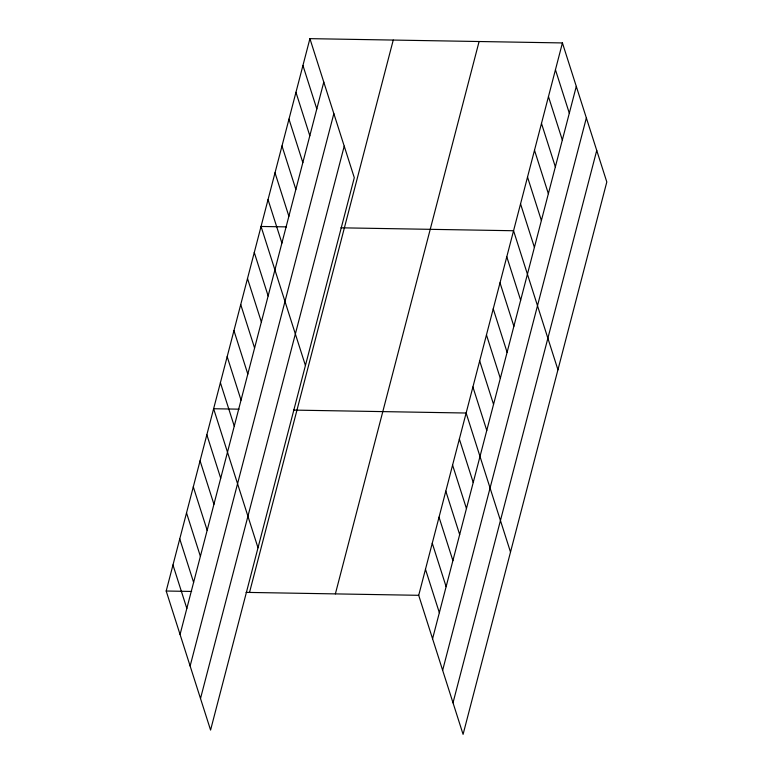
<?xml version="1.0" encoding="UTF-8"?>
<svg xmlns="http://www.w3.org/2000/svg" width="773" height="773" viewBox="0 0 773 773"><rect width="100%" height="100%" fill="white"/><g stroke="black" fill="none" stroke-linecap="round" stroke-linejoin="round"><path stroke-width="1.16" d="M309.915 38.65L354.295 177.693L210.575 730.07L166.195 591.016L309.915 38.65L562.425 42.93L606.805 181.984L463.085 734.35L418.705 595.307L562.425 42.93M180.061 634.469L323.781 82.093M190.129 666.017L333.849 113.641M200.507 698.521L344.227 146.145M249.524 592.437L393.244 40.061M335.376 593.886L479.096 41.52M432.571 638.749L576.291 86.383M442.639 670.297L586.359 117.931M453.017 702.802L596.737 150.435M286.512 226.885L261.052 226.46L305.432 365.503M340.912 227.813L513.562 230.741L557.942 369.784M239.089 409.168L213.628 408.743L257.998 547.786M293.479 410.096L466.138 413.024L510.509 552.067M166.195 591.016L191.656 591.451M246.056 592.379L418.705 595.307M555.449 69.763L569.315 113.206M548.463 96.596L562.329 140.039M541.486 123.419L555.352 166.862M534.501 150.252L548.366 193.694M527.524 177.085L541.39 220.527M520.548 203.908L534.404 247.35M506.788 256.781L520.654 300.224M500.015 282.821L513.881 326.264M493.232 308.862L507.098 352.304M486.459 334.902L500.324 378.345M479.685 360.943L493.551 404.385M472.912 386.983L486.777 430.426M459.355 439.064L473.221 482.507M452.582 465.104L466.448 508.547M445.808 491.145L459.674 534.587M302.939 65.483L316.804 108.925M439.035 517.185L452.901 560.628M295.953 92.306L309.818 135.758M432.262 543.226L446.118 586.668M288.976 119.139L302.842 162.581M425.479 569.266L439.344 612.709M282 145.971L295.856 189.414M275.014 172.794L288.88 216.247M268.038 199.627L281.903 243.07M254.278 252.5L268.144 295.943M247.505 278.541L261.371 321.983M240.732 304.581L254.588 348.024M233.948 330.622L247.814 374.064M227.175 356.662L241.041 400.105M220.402 382.703L234.267 426.145M206.845 434.774L220.711 478.226M200.072 460.814L213.937 504.267M193.298 486.855L207.164 530.307M186.525 512.895L200.391 556.347M179.751 538.936L193.617 582.388M172.968 564.976L186.834 608.428"/></g></svg>
